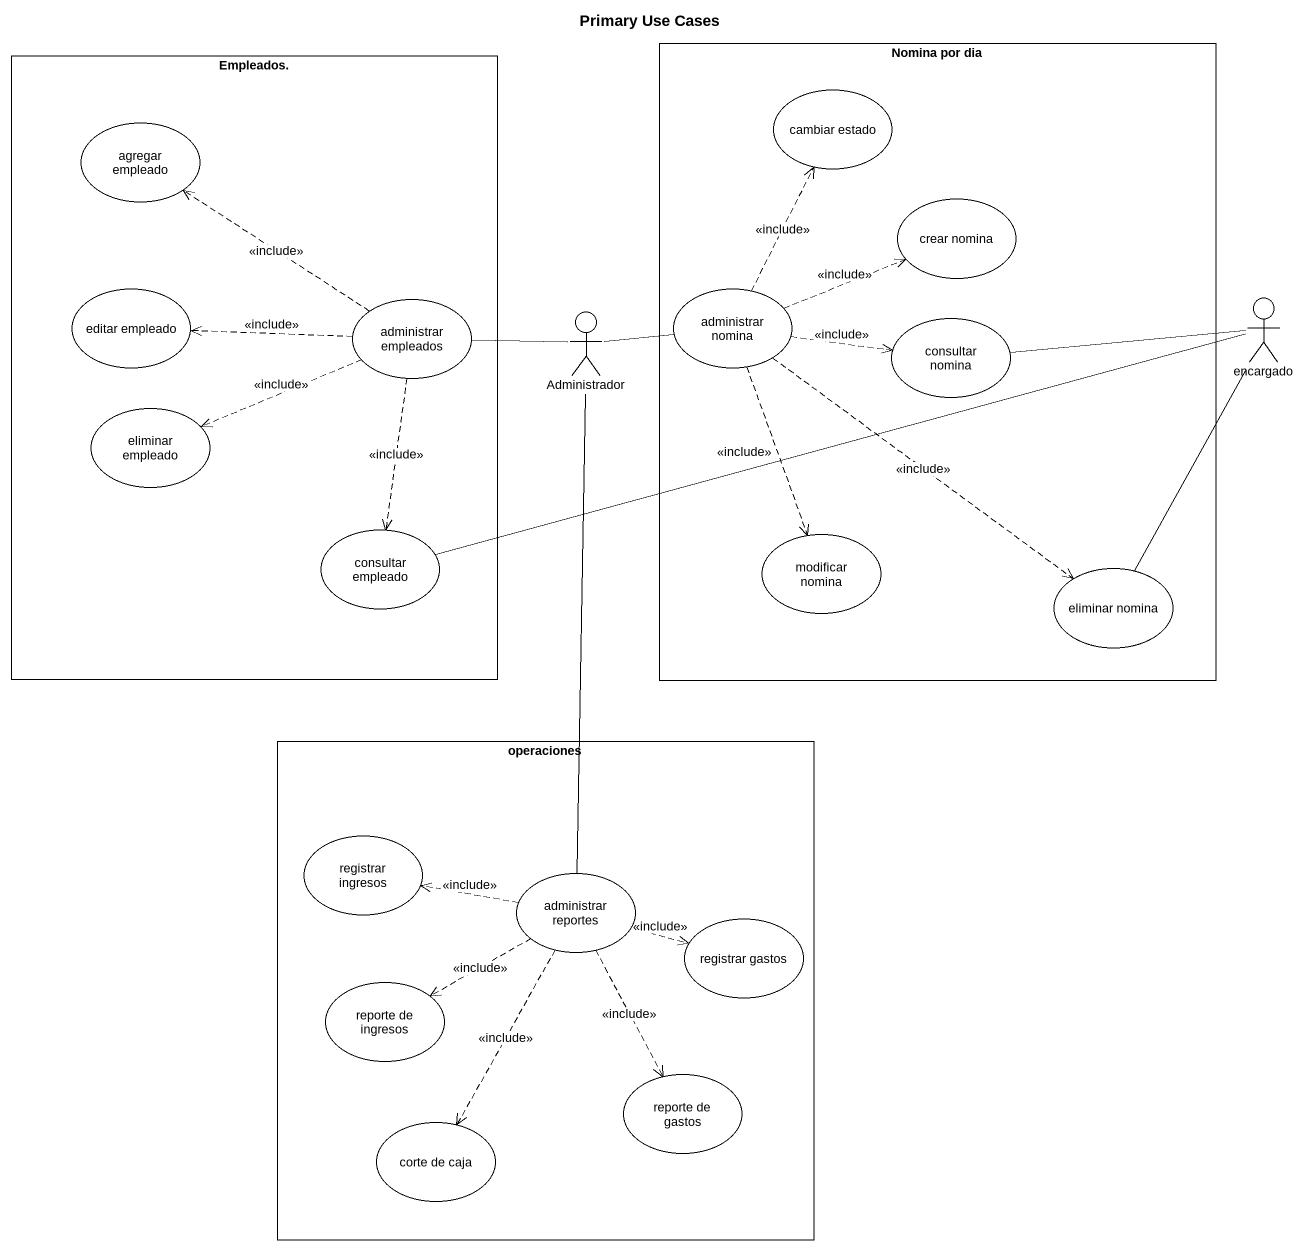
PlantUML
@startuml
title Primary Use Cases
rectangle "Empleados." as Empleados {
  usecase "agregar empleado" as agregar_empleado
  usecase "editar empleado" as editar_empleado
  usecase "administrar empleados" as administrar_empleados
  usecase "eliminar empleado" as eliminar_empleado
  usecase "consultar empleado" as consultar_empleado
}
rectangle "Nomina por dia" as Nomina_por_dia {
  usecase "cambiar estado" as cambiar_estado
  usecase "crear nomina" as crear_nomina
  usecase "administrar nomina" as administrar_nomina
  usecase "consultar nomina" as consultar_nomina
  usecase "modificar nomina" as modificar_nomina
  usecase "eliminar nomina" as eliminar_nomina
}
actor Administrador
actor encargado
rectangle operaciones {
  usecase "registrar ingresos" as registrar_ingresos
  usecase "administrar reportes" as administrar_reportes
  usecase "registrar gastos" as registrar_gastos
  usecase "reporte de ingresos" as reporte_de_ingresos
  usecase "reporte de gastos" as reporte_de_gastos
  usecase "corte de caja" as corte_de_caja
}
administrar_empleados .up.> agregar_empleado : <<include>>
administrar_empleados .left.> editar_empleado : <<include>>
administrar_empleados .left.> eliminar_empleado : <<include>>
administrar_empleados ..> consultar_empleado : <<include>>
Administrador -left- administrar_empleados
Administrador -right- administrar_nomina
Administrador -- administrar_reportes
administrar_nomina .up.> cambiar_estado : <<include>>
administrar_nomina .right.> crear_nomina : <<include>>
administrar_nomina .right.> consultar_nomina : <<include>>
administrar_nomina ..> modificar_nomina : <<include>>
administrar_nomina ..> eliminar_nomina : <<include>>
encargado -left- consultar_nomina
encargado -left- consultar_empleado
encargado -- eliminar_nomina
administrar_reportes .left.> registrar_ingresos : <<include>>
administrar_reportes .right.> registrar_gastos : <<include>>
administrar_reportes .left.> reporte_de_ingresos : <<include>>
administrar_reportes ..> reporte_de_gastos : <<include>>
administrar_reportes ..> corte_de_caja : <<include>>
@enduml
